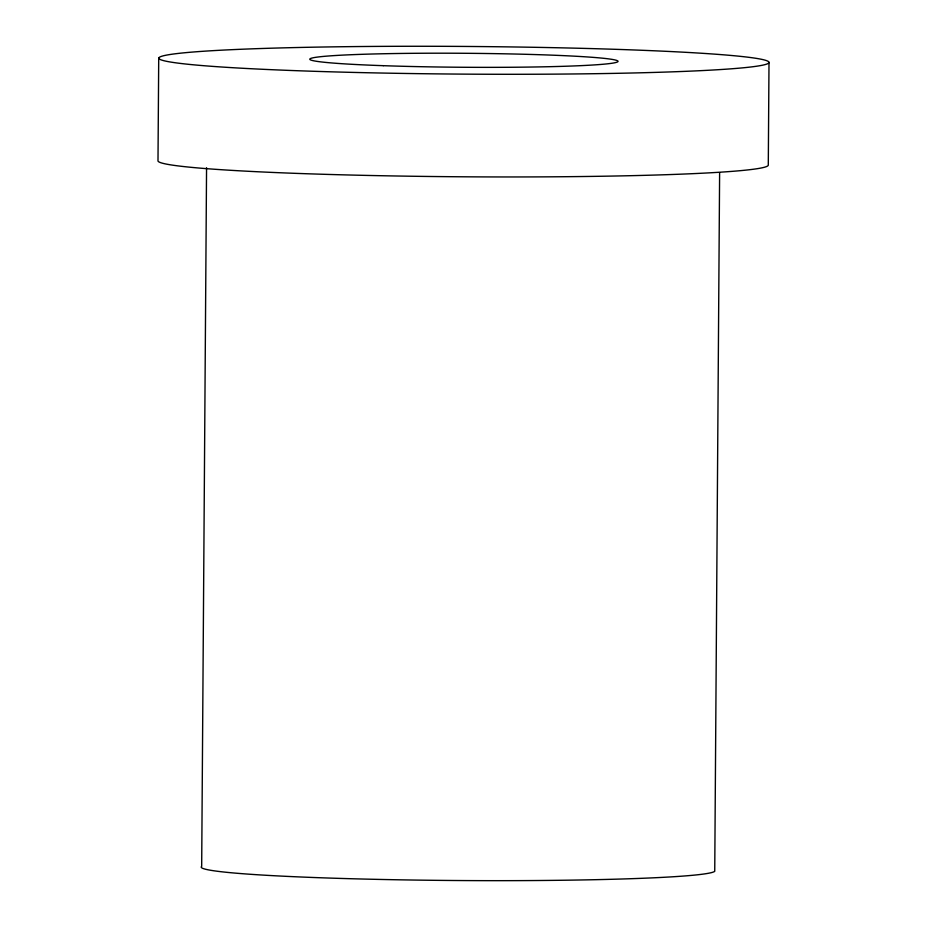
<?xml version="1.0" encoding="UTF-8"?>
<svg xmlns="http://www.w3.org/2000/svg" width="927" height="927" viewBox="0 0 927 927"><rect width="100%" height="100%" fill="white"/><g stroke="black" fill="none" stroke-linecap="round" stroke-linejoin="round"><path stroke-width="1.39" d="M158.714 58.134L157.996 160.811A305.145 13.847 0.4 0 0 462.782 176.79A305.145 13.847 0.4 0 0 768.286 165.099L769.004 62.41A305.145 13.847 0.4 0 0 311.599 47.219A305.145 13.847 0.4 0 0 310.974 71.194A305.145 13.847 0.4 0 0 769.004 62.41M206.559 167.717L201.68 866.409A256.964 11.657 0.4 0 0 443.303 880.407A256.964 11.657 0.4 0 0 714.74 871.334L719.619 172.654M383.257 65.678A154.183 6.999 0.4 0 0 617.985 61.53A154.183 6.999 0.4 0 0 390.337 53.615A154.183 6.999 0.4 0 0 383.257 65.678"/></g></svg>
